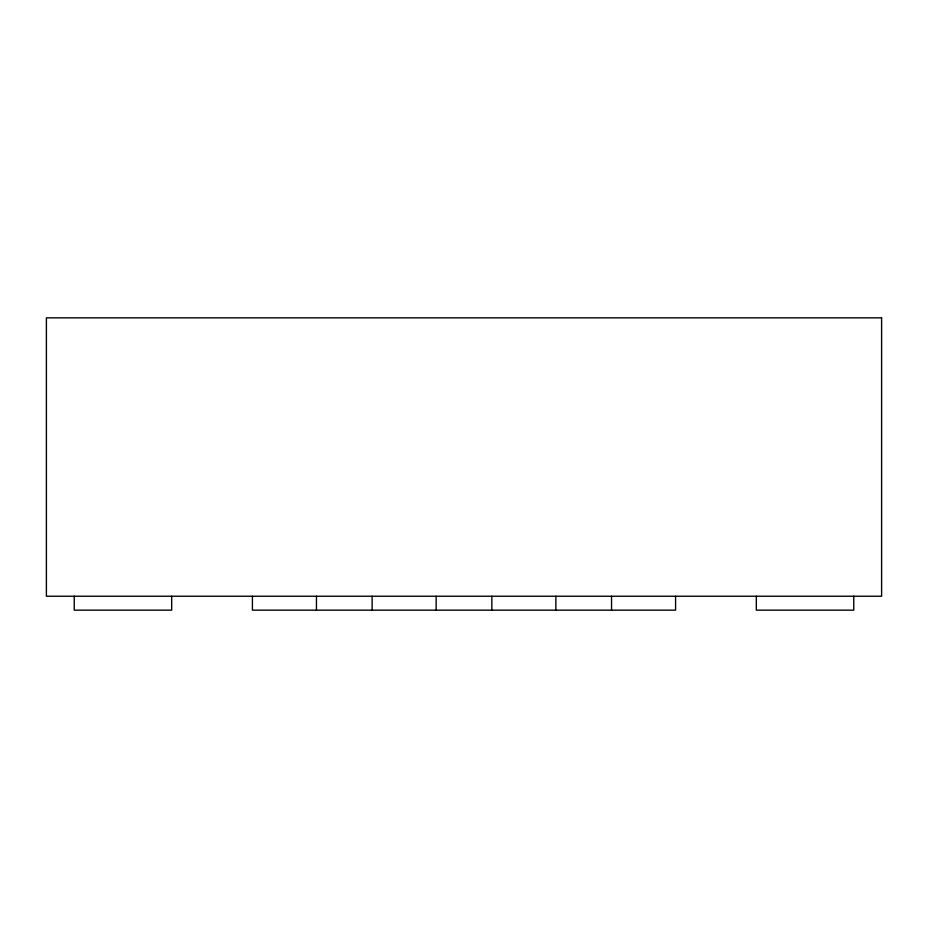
<?xml version="1.0" encoding="UTF-8"?>
<svg xmlns="http://www.w3.org/2000/svg" width="928" height="928" viewBox="0 0 928 928"><rect width="100%" height="100%" fill="white"/><g stroke="black" fill="none" stroke-linecap="round" stroke-linejoin="round"><path stroke-width="1.39" d="M853.76 596.24L853.76 610.16L756.32 610.16L756.32 596.24M675.584 596.24L675.584 610.16L252.416 610.16L252.416 596.24M611.552 596.24L611.552 610.16M555.872 596.24L555.872 610.16M491.84 596.24L491.84 610.16M436.16 596.24L436.16 610.16M372.128 596.24L372.128 610.16M316.448 596.24L316.448 610.16M171.68 596.24L171.68 610.16L74.24 610.16L74.24 596.24M881.6 317.84L46.4 317.84L46.4 596.24L881.6 596.24L881.6 317.84"/></g></svg>
